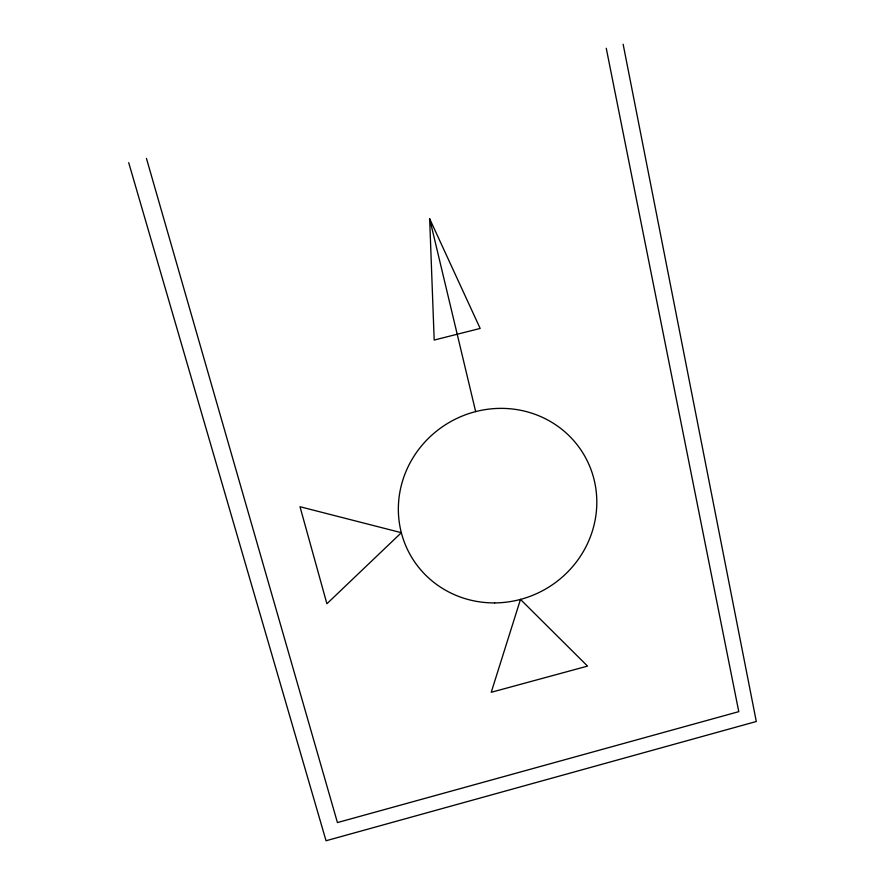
<?xml version="1.0" encoding="UTF-8"?>
<svg xmlns="http://www.w3.org/2000/svg" width="885" height="885" viewBox="0 0 885 885"><rect width="100%" height="100%" fill="white"/><g stroke="black" fill="none" stroke-linecap="round" stroke-linejoin="round"><path stroke-width="1.33" d="M429.656 218.739L480.168 328.446L434.192 340.061L429.656 218.739L475.665 411.602M128.701 162.652L326.045 840.75L756.299 721.507L623.14 44.25M146.445 158.404L337.439 822.574L738.776 711.651L606.258 48.288M520.48 599.422L491.23 692.291L587.54 666.106L520.48 599.422M401.347 532.693L326.897 603.758L300.004 506.729L401.347 532.693M494.693 602.906A100.248 96.222 -30.4 0 0 584.93 456.45A100.248 96.222 -30.4 0 0 413.129 457.556A100.248 96.222 -30.4 0 0 494.693 602.906"/></g></svg>
